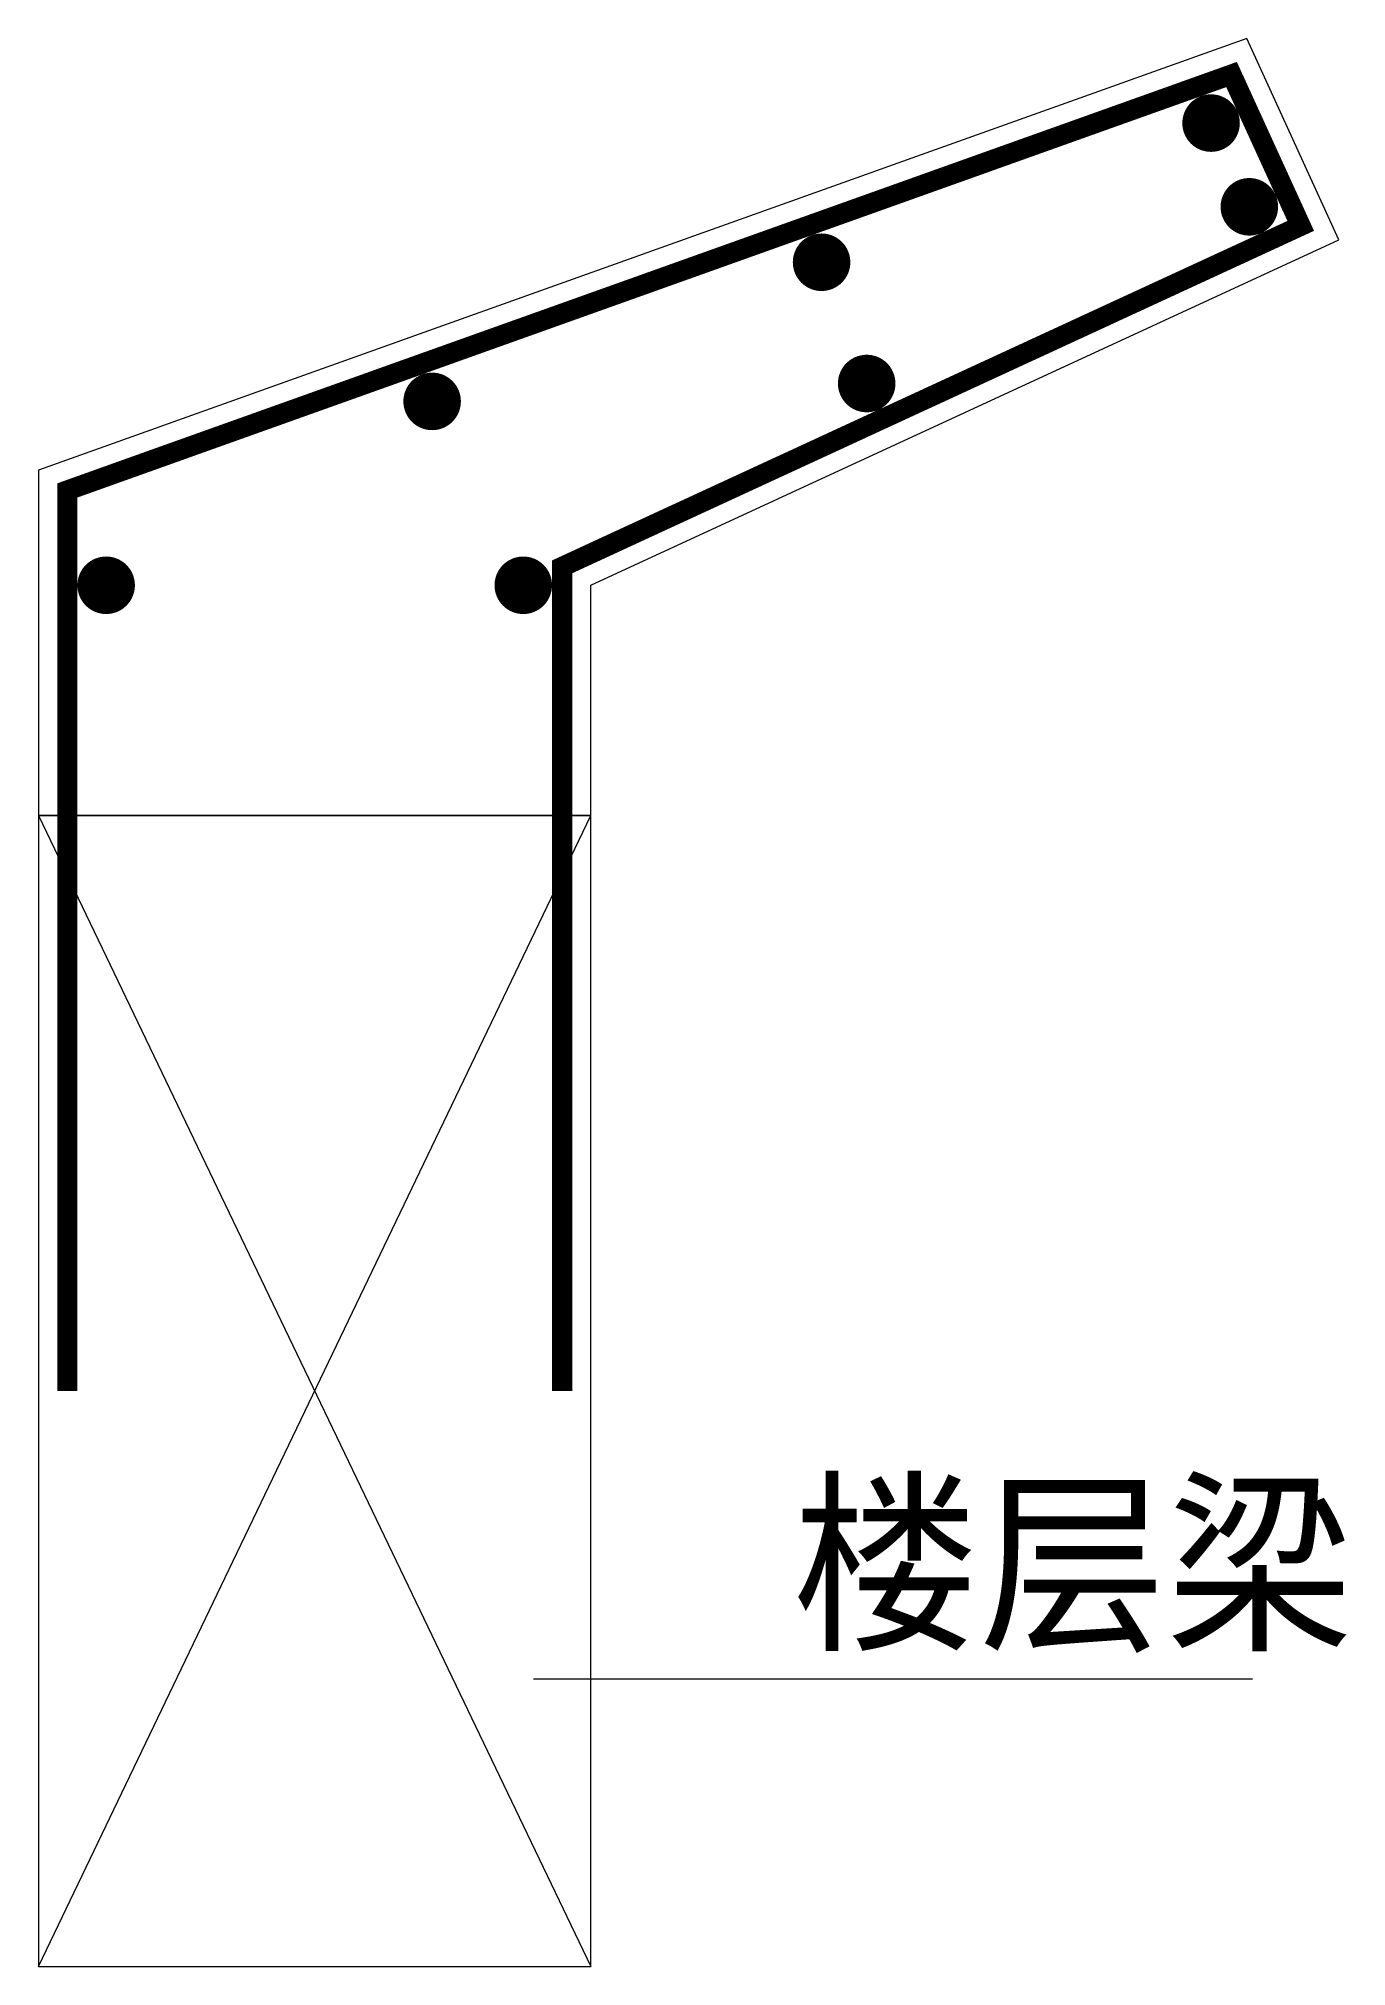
# Model space of a CAD drawing. Extents: x 0 to 2273, y -2000 to 1350.
import ezdxf

# ---------------------------------------------------------------- set-up
doc = ezdxf.new("R2010")
doc.units = 0
doc.header["$MEASUREMENT"] = 0
doc.layers.add('S-OTHER-THIN', color=3, linetype='Continuous', lineweight=0)
doc.layers.add('S-TEXT', color=7, linetype='Continuous', lineweight=0)
doc.layers.add('S-REIN', color=6, linetype='Continuous')
doc.layers.add('S-REIN-POINT', color=30, linetype='Continuous')

msp = doc.modelspace()

# ---------------------------------------------------------------- linework, layer by layer
at = {"layer": 'S-OTHER-THIN', "color": 7}
for p, q in [((2100, 1350), (0, 600)), ((2260, 1000), (2100, 1350)), ((960, 400), (2260, 1000)), ((0, 600), (0, 0)), ((960, 0), (960, 400)), ((0, 0), (960, 0)), ((0, -2000), (960, 0)), ((0, 0), (960, -2000)), ((860, -1500), (2110, -1500))]:
    msp.add_line(p, q, dxfattribs=at)
msp.add_lwpolyline([(0, -2000), (960, -2000), (960, 0), (0, 0)], close=True, dxfattribs=at)
at = {"layer": 'S-REIN', "const_width": 35}
msp.add_lwpolyline([(910, -1000), (910, 0), (910, 50), (910, 432), (2193.8, 1024.5), (2073.6, 1287.5), (50, 564.8), (50, 50), (50, 0), (50, -1000)], dxfattribs=at)
at = {"layer": 'S-REIN-POINT', "const_width": 50}
for points in [[(2063, 1203.1, 1), (2013, 1203.1, 1)], [(2129.5, 1057.6, 1), (2079.5, 1057.6, 1)], [(1386, 961.3, 1), (1336, 961.3, 1)], [(1464.4, 750.6, 1), (1414.4, 750.6, 1)], [(709.1, 719.5, 1), (659.1, 719.5, 1)], [(142.5, 400, 1), (92.5, 400, 1)], [(867.5, 400, 1), (817.5, 400, 1)]]:
    msp.add_lwpolyline(points, format="xyb", close=True, dxfattribs=at)

# ---------------------------------------------------------------- texts
at = {"layer": 'S-TEXT', "color": 7}
msp.add_text('楼层梁', height=250, dxfattribs=at).set_placement((1310, -1425))

doc.saveas('drawing.dxf')
